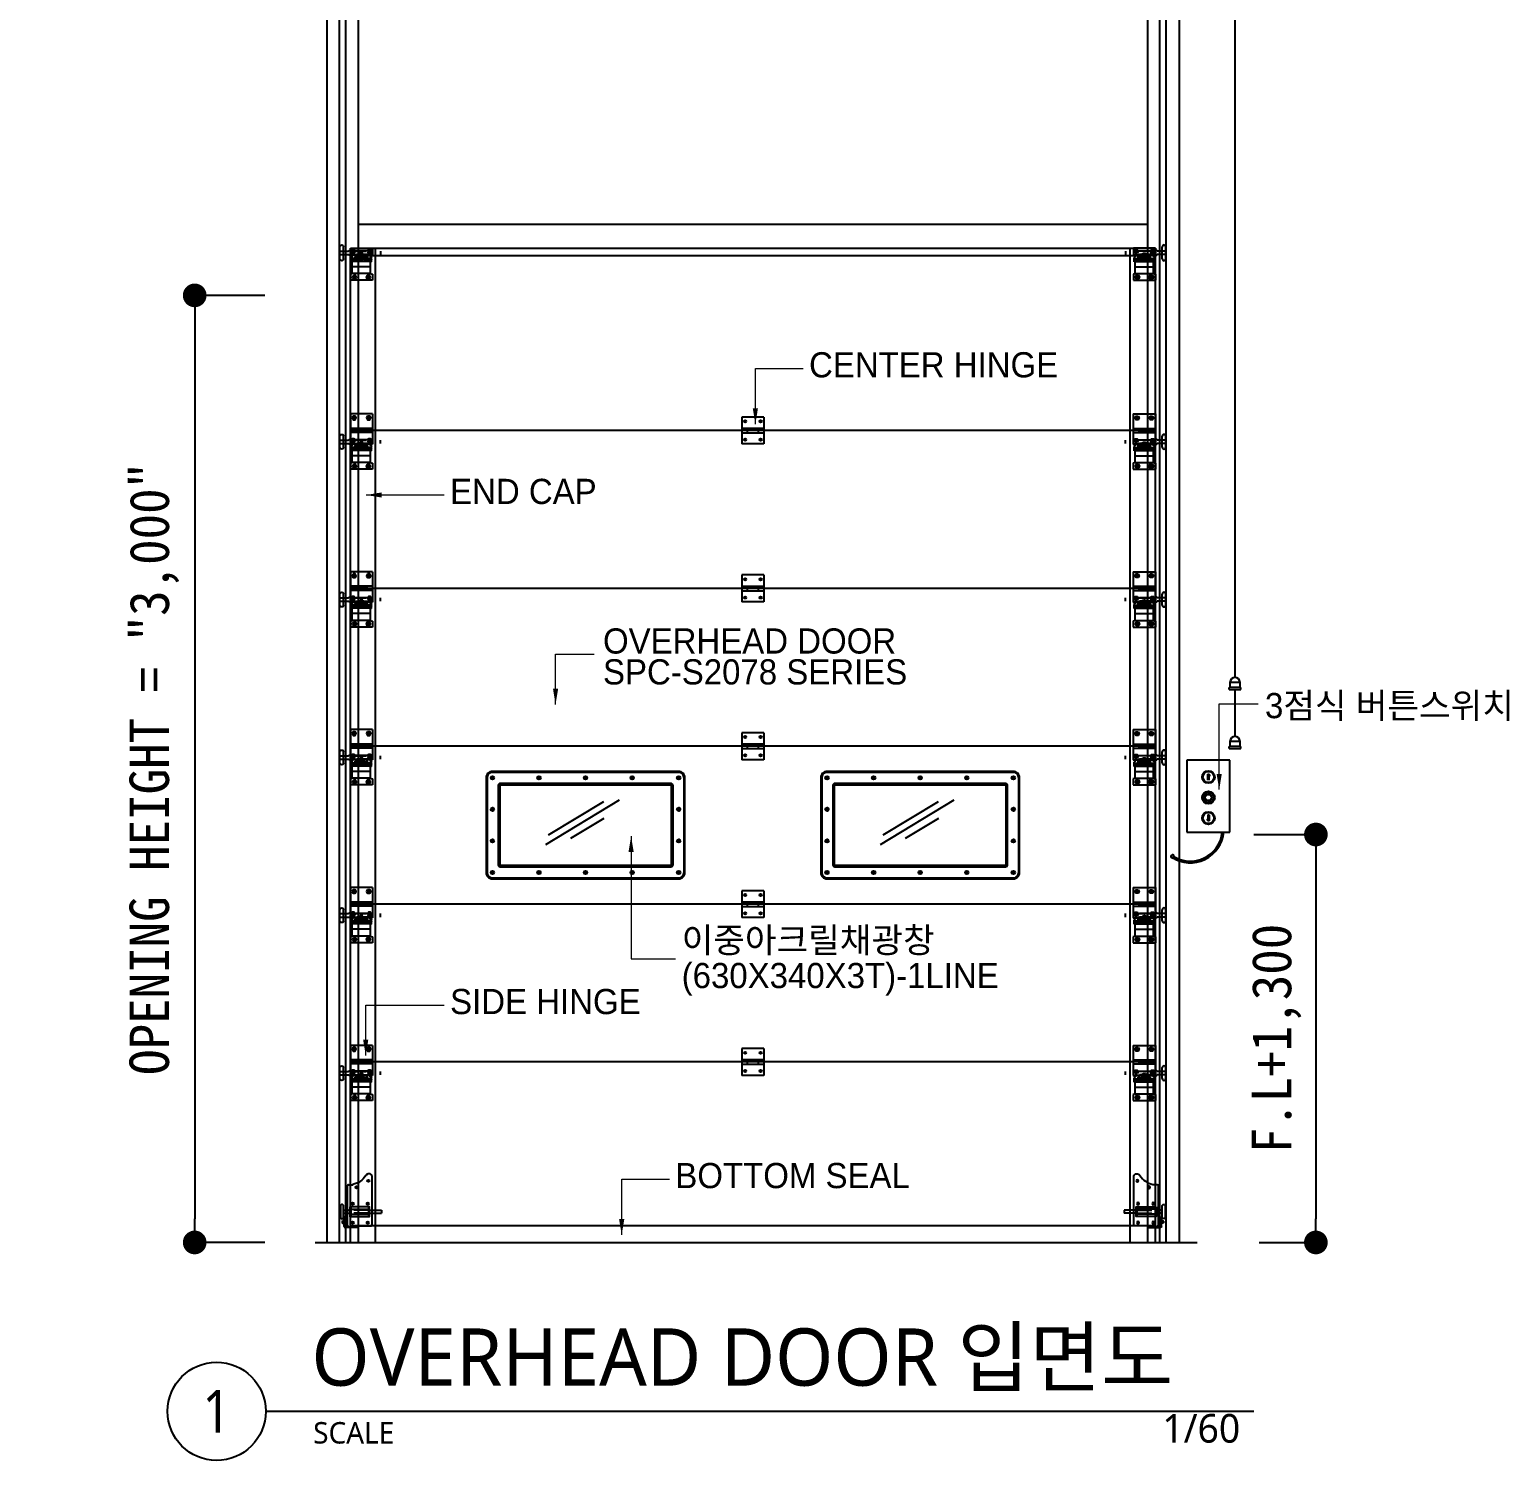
# Model space of a CAD drawing. Header units: millimetres. Extents: x 909 to 159266, y 137 to 21462.
# Drawn here: x 2802 to 7489, y 7590 to 12122 of the extents above; entities that cross this region are included whole.
import ezdxf
from ezdxf.enums import TextEntityAlignment as Align

# ---------------------------------------------------------------- set-up
doc = ezdxf.new("R2010")
doc.units = ezdxf.units.MM
doc.header["$LTSCALE"] = 50
doc.header["$MEASUREMENT"] = 0
doc.linetypes.add('HIDDEN', pattern=[2, 1, -1])
doc.linetypes.add('HIDDEN2', pattern=[0.1875, 0.125, -0.0625])
doc.layers.get('Defpoints').update_dxf_attribs({"color": 181})
for name, color, linetype in [('252', 252, 'Continuous'), ('DIM', 7, 'Continuous'), ('FIN', 5, 'Continuous'), ('OHD Frame', 2, 'Continuous'), ('OHD Panel', 5, 'Continuous'), ('OHD Track', 4, 'Continuous'), ('건축120130$0$MARK', 3, 'Continuous')]:
    doc.layers.add(name, color=color, linetype=linetype)
doc.styles.add('2020음성 1차', font='나눔고딕Bold.ttf')
doc.styles.get("Standard").update_dxf_attribs({"font": 'NanumGothicBold.ttf'})
doc.styles.add('돋움체', font='')
doc.styles.add('울릉도M', font='NanumGothic.ttf')
doc.styles.add('헤드라인', font='')
doc.styles.get('돋움체').set_extended_font_data('DotumChe')
doc.styles.get('헤드라인').set_extended_font_data('HY울릉도M')
doc.dimstyles.new('ISO-25', dxfattribs={"dimtxt": 2.5, "dimasz": 2.5, "dimexe": 1.25, "dimexo": 0.625, "dimtad": 1, "dimtxsty": 'Standard', "dimcen": 2.5, "dimadec": 0, "dimazin": 0, "dimtfac": 1, "dimtmove": 0, "dimatfit": 3, "dimfxl": 1, "dimarcsym": 0})
doc.dimstyles.new('류재성$0', dxfattribs={"dimscale": 50, "dimtxt": 3, "dimasz": 1.5, "dimexe": 0, "dimexo": 2, "dimgap": 1, "dimtad": 1, "dimdec": 0, "dimdsep": 46, "dimlunit": 6, "dimtxsty": '2020음성 1차', "dimblk1": 'DOT', "dimblk2": 'DOT', "dimsah": 1, "dimcen": 0.09, "dimclrt": 4, "dimadec": 0, "dimazin": 0, "dimtfac": 1, "dimtdec": 4, "dimtofl": 0, "dimtmove": 0, "dimatfit": 3, "dimldrblk": 'DOT', "dimfxl": 1, "dimtolj": 1, "dimtzin": 0, "dimarcsym": 0})

# ---------------------------------------------------------------- blocks, each defined once
blk = doc.blocks.new('2인치 BOTTOM HINGE')
for p, q in [((63153.5, 107458), (63153.5, 107584)), ((63156.5, 107587), (63169.6, 107587)), ((63231.5, 107460), (63231.5, 107614.3)), ((63143.3, 107454.8), (63141.6, 107485)), ((63145.3, 107454.9), (63143.6, 107485.1)), ((63164, 107516.7), (63164, 107486.7)), ((63164, 107509.2), (63221, 107509.2)), ((63164, 107494.2), (63221, 107494.2)), ((63221, 107486.7), (63221, 107516.7)), ((63137.3, 107471.9), (63138.1, 107472.5)), ((63137.3, 107466.1), (63138.1, 107465.5)), ((63138.1, 107465.5), (63138.1, 107472.5)), ((63156.5, 107454), (63146.3, 107454)), ((63156.5, 107452), (63146.3, 107452)), ((63150.4, 107473.2), (63150.4, 107464.8)), ((63153.5, 107478), (63150.5, 107473.7)), ((63153.5, 107460), (63150.5, 107464.2)), ((63154.5, 107457), (63155.5, 107457)), ((63156.5, 107452), (63156.5, 107456)), ((63183.5, 107452), (63156.5, 107452)), ((63184.5, 107453), (63184.5, 107454)), ((63187.5, 107457), (63228.5, 107457))]:
    blk.add_line(p, q)
at = {"color": 4}
for p, q in [((63141.5, 107506.7), (63158.5, 107506.7)), ((63141.5, 107496.7), (63158.5, 107496.7)), ((63224, 107506.7), (63261.5, 107506.7)), ((63224, 107496.7), (63261.5, 107496.7)), ((63261.5, 107506.7), (63261.5, 107496.7))]:
    blk.add_line(p, q, dxfattribs=at)
at = {"color": 4, "linetype": 'HIDDEN'}
for p, q in [((63224, 107506.7), (63161, 107506.7)), ((63224, 107496.7), (63161, 107496.7))]:
    blk.add_line(p, q, dxfattribs=at)
at = {"color": 4}
blk.add_lwpolyline([(63136.5, 107479.2), (63136.5, 107479.2, 0.414214), (63141.5, 107484.2), (63141.5, 107519.2, 0.414214), (63136.5, 107524.2), (63136.5, 107524.2, 0.414214), (63131.5, 107519.2), (63131.5, 107484.2, 0.414214)], format="xyb", close=True, dxfattribs=at)
blk.add_lwpolyline([(63161, 107516.7), (63161, 107486.7), (63224, 107486.7), (63224, 107516.7)], close=True)
for points in [[(63137.3, 107471.9), (63137.3, 107466.1)], [(63142.3, 107472.5), (63138.1, 107472.5)], [(63138.1, 107465.5), (63142.7, 107465.5)], [(63150.4, 107472.5), (63144.3, 107472.5)], [(63144.7, 107465.5), (63150.4, 107465.5)]]:
    blk.add_lwpolyline(points)
for centre in [(63182.5, 107578.7), (63220.1, 107599.4), (63170, 107526.8), (63218, 107526.8), (63170, 107466.9), (63218, 107466.9)]:
    blk.add_circle(centre, 3.5)
for centre, radius, start, end in [((63221.6, 107611.7), 10.2, 14.4424, 152.6187), ((63156.5, 107584), 3, 90, 180), ((63169.6, 107592), 5, 270, 288.8696), ((63209.9, 107617.8), 3, 320.8937, 332.6187), ((63142.6, 107485), 1, 357.556, 186.7062), ((63146.3, 107455), 3, 183.3665, 270), ((63146.3, 107455), 1, 183.3665, 270), ((63151.4, 107473.2), 1, 145.1037, 180), ((63151.4, 107464.8), 1, 180, 214.8963), ((63154.5, 107458), 1, 180, 270), ((63155.5, 107456), 1, 0, 90), ((63183.5, 107453), 1, 270, 0), ((63187.5, 107454), 3, 90, 180), ((63228.5, 107460), 3, 270, 0)]:
    blk.add_arc(centre, radius, start, end)
for centre, start, end in [((63159.7, 107506.7), 0, 180), ((63159.7, 107496.7), 180, 0)]:
    blk.add_arc(centre, 1.26, start, end, dxfattribs=at)
blk.add_open_spline([(63212.2, 107615.9), (63206.8, 107609.2), (63195.8, 107595.8), (63179.5, 107590.1), (63171.2, 107587.3)], degree=3, knots=[0.321245, 0.321245, 0.321245, 0.321245, 25.636888, 51.307384, 51.307384, 51.307384, 51.307384])
blk = doc.blocks.new('_Dot')
at = {"layer": 'DIM', "color": 0, "lineweight": -2}
blk.add_line((-0.5, 0), (-1, 0), dxfattribs=at)
at = {"layer": 'DIM', "color": 0, "const_width": 0.5}
blk.add_lwpolyline([(-0.25, 0, 1), (0.25, 0, 1)], format="xyb", close=True, dxfattribs=at)
blk = doc.blocks.new('*D5527')
at = {"layer": '252', "color": 0, "lineweight": -2}
for p, q in [((6679, 9572.5), (6875.9, 9572.5)), ((6875.9, 9497.5), (6875.9, 8355.3)), ((6696.1, 8280.3), (6875.9, 8280.3))]:
    blk.add_line(p, q, dxfattribs=at)
at = {"layer": 'Defpoints', "color": 0}
for p in [(6579, 9572.5), (6596.1, 8280.3), (6875.9, 8280.3)]:
    blk.add_point(p, dxfattribs=at)
at = {"layer": '252', "color": 0, "linetype": 'ByBlock', "lineweight": -2, "xscale": 75, "yscale": 75, "zscale": 75}
for p, rotation in [((6875.9, 9572.5), 90), ((6875.9, 8280.3), 270)]:
    blk.add_blockref('_Dot', p, dxfattribs=dict(at, rotation=rotation))
at = {"layer": '252', "color": 4, "insert": (6751.5, 8926.4), "char_height": 125, "attachment_point": 5, "rotation": 90, "style": '돋움체'}
blk.add_mtext('\\A1;F.L+1,300', dxfattribs=at)
blk = doc.blocks.new('*D5528')
at = {"layer": '252', "color": 0, "lineweight": -2}
for p, q in [((3546.3, 11280.3), (3324.6, 11280.3)), ((3324.6, 11205.3), (3324.6, 8355.3)), ((3546.3, 8280.3), (3324.6, 8280.3))]:
    blk.add_line(p, q, dxfattribs=at)
at = {"layer": 'Defpoints', "color": 0}
for p in [(3646.3, 11280.3), (3324.6, 8280.3), (3646.3, 8280.3)]:
    blk.add_point(p, dxfattribs=at)
at = {"layer": '252', "color": 0, "linetype": 'ByBlock', "lineweight": -2, "xscale": 75, "yscale": 75, "zscale": 75}
for p, rotation in [((3324.6, 11280.3), 90), ((3324.6, 8280.3), 270)]:
    blk.add_blockref('_Dot', p, dxfattribs=dict(at, rotation=rotation))
at = {"layer": '252', "color": 4, "insert": (3196.8, 9780.3), "char_height": 125, "attachment_point": 5, "rotation": 90, "style": '돋움체'}
blk.add_mtext('\\A1;OPENING HEIGHT = "3,000"', dxfattribs=at)
blk = doc.blocks.new('2인치 TOP HINGE')
at = {"color": 8, "linetype": 'HIDDEN'}
for p, q in [((63283.5, 108396, 0), (63188.5, 108396, 0)), ((63188.5, 108396, 0), (63188.5, 108385, 0)), ((63283.5, 108385, 0), (63188.5, 108385, 0)), ((63213.5, 108384.5, 0), (63283.5, 108384.5, 0)), ((63316.5, 108396, 0), (63289.5, 108396, 0)), ((63316.5, 108385, 0), (63289.5, 108385, 0))]:
    blk.add_line(p, q, dxfattribs=at)
at = {"color": 8}
for p, q in [((63213.5, 108405.5, 0), (63213.5, 108382.5, 0)), ((63283.5, 108405.5, 0), (63213.5, 108405.5, 0)), ((63213.5, 108396.4, 0), (63283.5, 108396.4, 0)), ((63213.5, 108382.5, 0), (63241.5, 108382.5, 0)), ((63219.1, 108378.8, 0), (63214.5, 108382.5, 0)), ((63216.5, 108362, 0), (63216.5, 108375.3, 0)), ((63220.5, 108380, 0), (63217.5, 108382.5, 0)), ((63220.5, 108372.6, 0), (63228.7, 108372.6, 0)), ((63221.5, 108369.6, 0), (63228.5, 108369.6, 0)), ((63228.5, 108365, 0), (63228.5, 108369.6, 0)), ((63228.7, 108372.6, 0), (63228.7, 108378.2, 0)), ((63229, 108372, 0), (63229, 108378.1, 0)), ((63229.5, 108371.5, 0), (63233.5, 108371.5, 0)), ((63234, 108372, 0), (63234, 108378.1, 0)), ((63234.2, 108372.6, 0), (63234.2, 108378.2, 0)), ((63234.2, 108372.6, 0), (63239, 108372.6, 0)), ((63234.5, 108372.6, 0), (63239, 108372.6, 0)), ((63234.5, 108369.6, 0), (63239, 108369.6, 0)), ((63234.5, 108369.6, 0), (63239, 108369.6, 0)), ((63234.5, 108365, 0), (63234.5, 108369.6, 0)), ((63234.5, 108369.1, 0), (63234.5, 108369.1, 0)), ((63239.7, 108374.4, 0), (63239, 108372.6, 0)), ((63239.5, 108378.4, 0), (63239.5, 108377.2, 0)), ((63241.5, 108385.6, 0), (63241.5, 108379.7, 0)), ((63241.5, 108379.7, 0), (63248.5, 108376.7, 0)), ((63241.6, 108375.7, 0), (63242.7, 108375.7, 0)), ((63243.2, 108375, 0), (63241.8, 108371.5, 0)), ((63247.6, 108382.7, 0), (63242.4, 108384.3, 0)), ((63243.5, 108363.5, 0), (63243.5, 108374.7, 0)), ((63243.6, 108387.1, 0), (63244.3, 108387.1, 0)), ((63243.7, 108370.7, 0), (63243.7, 108374.2, 0)), ((63243.7, 108374.2, 0), (63253.2, 108374.2, 0)), ((63243.7, 108370.7, 0), (63253.2, 108370.7, 0)), ((63244, 108387.7, 0), (63244.1, 108387.9, 0)), ((63244.3, 108387.3, 0), (63244, 108387.6, 0)), ((63244, 108386.8, 0), (63244.3, 108387.2, 0)), ((63244.3, 108386.4, 0), (63244, 108386.7, 0)), ((63244, 108385.9, 0), (63244.3, 108386.3, 0)), ((63244.3, 108385.5, 0), (63244, 108385.8, 0)), ((63244, 108385, 0), (63244.3, 108385.3, 0)), ((63244.3, 108384.6, 0), (63244, 108384.9, 0)), ((63244.1, 108384.2, 0), (63244.3, 108384.4, 0)), ((63248.5, 108381.6, 0), (63248.5, 108376.7, 0)), ((63248.5, 108376.7, 0), (63255.5, 108379.7, 0)), ((63249.3, 108382.7, 0), (63254.6, 108384.3, 0)), ((63252.9, 108387.3, 0), (63252.6, 108387.6, 0)), ((63252.6, 108386.8, 0), (63252.9, 108387.2, 0)), ((63252.9, 108386.4, 0), (63252.6, 108386.7, 0)), ((63252.6, 108385.9, 0), (63252.9, 108386.3, 0)), ((63252.9, 108385.5, 0), (63252.6, 108385.8, 0)), ((63252.6, 108385, 0), (63252.9, 108385.3, 0)), ((63252.9, 108384.6, 0), (63252.6, 108384.9, 0)), ((63252.6, 108384.1, 0), (63252.9, 108384.4, 0)), ((63252.9, 108387.1, 0), (63253.3, 108387.1, 0)), ((63253.2, 108370.7, 0), (63253.2, 108374.2, 0)), ((63253.5, 108363.5, 0), (63253.5, 108374.7, 0)), ((63253.5, 108372.6, 0), (63262.7, 108372.6, 0)), ((63253.5, 108369.6, 0), (63262.5, 108369.6, 0)), ((63255.5, 108385.6, 0), (63255.5, 108379.7, 0)), ((63255.5, 108382.5, 0), (63283.5, 108382.5, 0)), ((63257.5, 108378.4, 0), (63257.5, 108377.2, 0)), ((63262.5, 108365, 0), (63262.5, 108369.6, 0)), ((63262.5, 108369.1, 0), (63262.5, 108369.1, 0)), ((63262.7, 108372.6, 0), (63262.7, 108378.2, 0)), ((63263, 108372, 0), (63263, 108378.1, 0)), ((63267.5, 108371.5, 0), (63263.5, 108371.5, 0)), ((63268, 108372, 0), (63268, 108378.1, 0)), ((63268.2, 108372.6, 0), (63268.2, 108378.2, 0)), ((63268.2, 108372.6, 0), (63276.5, 108372.6, 0)), ((63268.5, 108369.6, 0), (63275.5, 108369.6, 0)), ((63268.5, 108365, 0), (63268.5, 108369.6, 0)), ((63276.4, 108380, 0), (63279.5, 108382.5, 0)), ((63277.8, 108378.8, 0), (63282.5, 108382.5, 0)), ((63280.5, 108362, 0), (63280.5, 108375.3, 0)), ((63283.5, 108405.5, 0), (63283.5, 108382.5, 0)), ((63305, 108371.2, 0), (63305, 108409.7, 0)), ((63316.5, 108371.2, 0), (63316.5, 108409.7, 0)), ((63220.5, 108324.5, 0), (63213.5, 108322.5, 0)), ((63213.5, 108322.5, 0), (63213.5, 108303.5, 0)), ((63216.5, 108362, 0), (63219.5, 108362, 0)), ((63219.5, 108325.5, 0), (63219.5, 108367.6, 0)), ((63219.5, 108363, 0), (63277.5, 108363, 0)), ((63219.5, 108346, 0), (63277.5, 108346, 0)), ((63220.5, 108324.5, 0), (63276.5, 108324.5, 0)), ((63228.7, 108365.1, 0), (63228.7, 108369, 0)), ((63229.2, 108368.5, 0), (63233.7, 108368.5, 0)), ((63234.2, 108365.1, 0), (63234.2, 108369, 0)), ((63243.5, 108363.5, 0), (63253.5, 108363.5, 0)), ((63262.7, 108365.1, 0), (63262.7, 108369, 0)), ((63267.7, 108368.5, 0), (63263.2, 108368.5, 0)), ((63268.2, 108365.1, 0), (63268.2, 108369, 0)), ((63276.5, 108324.5, 0), (63283.5, 108322.5, 0)), ((63277.5, 108325.5, 0), (63277.5, 108367.6, 0)), ((63277.5, 108362, 0), (63280.5, 108362, 0)), ((63283.5, 108322.5, 0), (63283.5, 108303.5, 0)), ((63213.5, 108303.5, 0), (63283.5, 108303.5, 0))]:
    blk.add_line(p, q, dxfattribs=at)
at = {"color": 8, "linetype": 'HIDDEN', "elevation": 0}
for points in [[(63227.8, 108396.4), (63229, 108394.5), (63225.7, 108388.8), (63219.2, 108388.8), (63216, 108394.5), (63217.1, 108396.4)], [(63279.8, 108396.4), (63281, 108394.5), (63277.7, 108388.8), (63271.2, 108388.8), (63268, 108394.5), (63269.1, 108396.4)]]:
    blk.add_lwpolyline(points, dxfattribs=at)
at = {"color": 8, "elevation": 0}
for points in [[(63217.1, 108396.4), (63219.2, 108400.1), (63225.7, 108400.1), (63227.8, 108396.4)], [(63269.1, 108396.4), (63271.2, 108400.1), (63277.7, 108400.1), (63279.8, 108396.4)]]:
    blk.add_lwpolyline(points, dxfattribs=at)
for points in [[(63229.7, 108319.1), (63233, 108313.5), (63229.7, 108307.8), (63223.2, 108307.8), (63220, 108313.5), (63223.2, 108319.1)], [(63273.7, 108319.1), (63277, 108313.5), (63273.7, 108307.8), (63267.2, 108307.8), (63264, 108313.5), (63267.2, 108319.1)]]:
    blk.add_lwpolyline(points, close=True, dxfattribs=at)
at = {"color": 8}
for centre, radius in [((63226.5, 108313.5, 0), 3.53), ((63226.5, 108313.5, 0), 2.7), ((63270.5, 108313.5, 0), 3.53), ((63270.5, 108313.5, 0), 2.7)]:
    blk.add_circle(centre, radius, dxfattribs=at)
for centre, radius, start, end in [((63221.3, 108374.3, 0), 4.96, 102.1217, 168.8588), ((63220.5, 108368.6, 0), 4, 90, 180), ((63222.5, 108394.5, 0), 3.53, 33.9806, 146.0194), ((63221.5, 108367.6, 0), 2, 90, 180), ((63220.2, 108379.7, 0), 0.5, 282.1217, 51.4669), ((63222.5, 108394.5, 0), 2.7, 47.0512, 132.9488), ((63227.6, 108368.9, 0), 1.09, 2.0148, 39.6589), ((63231.5, 108375.6, 0), 3.76, 42.9905, 137.0095), ((63227.9, 108371.9, 0), 1.09, 2.0148, 39.6589), ((63231.5, 108375.6, 0), 3.51, 44.5745, 135.4255), ((63229.5, 108372, 0), 0.5, 180, 270), ((63233.5, 108372, 0), 0.5, 270, 0), ((63235.1, 108371.9, 0), 1.09, 140.3411, 177.9852), ((63235.3, 108368.9, 0), 1.09, 140.3411, 177.9852), ((63239, 108372.6, 0), 3, 270, 338.125), ((63241.6, 108373.7, 0), 2, 90, 158.125), ((63242.3, 108383.5, 0), 0.811, 82.9492, 174.5861), ((63242.7, 108375.2, 0), 0.5, 338.125, 90), ((63248.5, 108383.8, 0), 14.1, 249.2199, 290.7801), ((63244.1, 108387.7, 0), 0.0908, 135, 225), ((63249.5, 108409.1, 0), 22.2, 255.4144, 258.0189), ((63244.1, 108386.8, 0), 0.0908, 135, 225), ((63249.5, 108408.2, 0), 22.2, 255.4144, 278.8608), ((63244.1, 108385.9, 0), 0.0908, 135, 225), ((63249.5, 108407.3, 0), 22.2, 255.4144, 278.8608), ((63244.1, 108385, 0), 0.0908, 135, 225), ((63249.5, 108406.4, 0), 22.2, 255.4144, 278.8608), ((63244.2, 108387.2, 0), 0.0908, 315, 45), ((63244.2, 108386.3, 0), 0.0908, 315, 45), ((63244.2, 108385.4, 0), 0.0908, 315, 45), ((63244.2, 108384.5, 0), 0.0908, 315, 45), ((63249.5, 108409.1, 0), 22.2, 265.0057, 278.8608), ((63247.1, 108381.4, 0), 1.34, 7.0056, 69.4682), ((63249.8, 108381.4, 0), 1.34, 110.5318, 172.9944), ((63252.7, 108387.7, 0), 0.0908, 171.3665, 225), ((63252.7, 108386.8, 0), 0.0908, 135, 225), ((63252.7, 108385.9, 0), 0.0908, 135, 225), ((63252.7, 108385, 0), 0.0908, 135, 225), ((63252.9, 108387.2, 0), 0.0908, 315, 45), ((63252.9, 108386.3, 0), 0.0908, 315, 45), ((63252.9, 108385.4, 0), 0.0908, 315, 45), ((63252.9, 108384.5, 0), 0.0908, 315, 45), ((63254.7, 108383.5, 0), 0.811, 5.4139, 97.0508), ((63261.6, 108368.9, 0), 1.09, 2.0148, 39.6589), ((63265.5, 108375.6, 0), 3.76, 42.9905, 137.0095), ((63261.9, 108371.9, 0), 1.09, 2.0148, 39.6589), ((63265.5, 108375.6, 0), 3.51, 44.5745, 135.4255), ((63263.5, 108372, 0), 0.5, 180, 270), ((63267.5, 108372, 0), 0.5, 270, 360), ((63269.1, 108371.9, 0), 1.09, 140.3411, 177.9852), ((63269.3, 108368.9, 0), 1.09, 140.3411, 177.9852), ((63274.5, 108394.5, 0), 3.53, 33.9806, 146.0194), ((63274.5, 108394.5, 0), 2.7, 47.0512, 132.9488), ((63275.5, 108367.6, 0), 2, 0, 90), ((63276.7, 108379.7, 0), 0.5, 128.5331, 257.8783), ((63276.5, 108368.6, 0), 4, 0, 90), ((63275.6, 108374.3, 0), 4.96, 11.1412, 77.8783), ((63310.7, 108409.7, 0), 5.75, 0, 180), ((63310.7, 108371.2, 0), 5.75, 180, 0), ((63220.5, 108325.5, 0), 1, 180, 270), ((63231.5, 108367.3, 0), 3.76, 217.0639, 322.9361), ((63229.2, 108369, 0), 0.5, 180, 270), ((63231.5, 108367.3, 0), 3.51, 218.4112, 321.5888), ((63233.7, 108369, 0), 0.5, 270, 0), ((63248.5, 108381.5, 0), 14.1, 249.2199, 290.7801), ((63265.5, 108367.3, 0), 3.76, 217.0639, 322.9361), ((63263.2, 108369, 0), 0.5, 180, 270), ((63265.5, 108367.3, 0), 3.51, 218.4112, 321.5888), ((63267.7, 108369, 0), 0.5, 270, 0), ((63276.5, 108325.5, 0), 1, 270, 0)]:
    blk.add_arc(centre, radius, start, end, dxfattribs=at)
at = {"color": 8, "linetype": 'HIDDEN'}
for centre, radius, start, end in [((63222.5, 108394.5, 0), 3.53, 146.0194, 33.9806), ((63222.5, 108394.5, 0), 2.7, 132.9488, 47.0512), ((63274.5, 108394.5, 0), 3.53, 146.0194, 33.9806), ((63274.5, 108394.5, 0), 2.7, 132.9488, 47.0512), ((63286.5, 108394.7, 0), 3.25, 22.4962, 157.5038), ((63286.5, 108386.2, 0), 3.25, 202.4962, 337.5038)]:
    blk.add_arc(centre, radius, start, end, dxfattribs=at)
at = {"color": 8}
for centre, major_axis, ratio, start_param, end_param in [((63248.5, 108378.4, 0), (-9, 0), 0.331338, 5.603511, 10.104452), ((63248.5, 108377.2, 0), (-9, 0), 0.331338, 0, 0.583751), ((63248.5, 108385.6, 0), (-7, 0), 0.311178, 5.481577, 10.226387), ((63248.5, 108377.2, 0), (-9, 0), 0.331338, 0.935022, 3.141593), ((63248.5, 108384.5, 0), (-4.5, 0), 0.246975, 0.264484, 3.078253)]:
    blk.add_ellipse(centre, major_axis=major_axis, ratio=ratio, start_param=start_param, end_param=end_param, dxfattribs=at)
at = {"color": 8, "extrusion": (0, 0, -1)}
blk.add_ellipse((63248.5, 108379.7, 0), major_axis=(7, 0), ratio=0.426006, start_param=6.283185, end_param=9.424778, dxfattribs=at)
at = {"color": 8}
blk.add_ellipse((63248.5, 108388.1, 0), major_axis=(-4.5, 0), ratio=0.246975, dxfattribs=at)
blk = doc.blocks.new('2인치 SIDE HINGE')
at = {"color": 8}
for p, q in [((63202.3, 107903.2, 0), (63272.3, 107903.2, 0)), ((63202.3, 107903.2, 0), (63202.3, 107807.2, 0)), ((63272.3, 107903.2, 0), (63272.3, 107807.2, 0)), ((63202.3, 107857.2, 0), (63220.3, 107857.2, 0)), ((63220.3, 107857.2, 0), (63220.3, 107844.2, 0)), ((63221.1, 107857.2, 0), (63253.6, 107857.2, 0)), ((63221.1, 107844.2, 0), (63221.1, 107857.2, 0)), ((63253.6, 107844.2, 0), (63253.6, 107857.2, 0)), ((63254.3, 107857.2, 0), (63272.3, 107857.2, 0)), ((63254.3, 107857.2, 0), (63254.3, 107844.2, 0)), ((63202.3, 107844.2, 0), (63220.3, 107844.2, 0)), ((63202.3, 107821.2, 0), (63272.3, 107821.2, 0)), ((63202.3, 107807.2, 0), (63230.3, 107807.2, 0)), ((63208, 107803.5, 0), (63203.3, 107807.2, 0)), ((63209.4, 107804.8, 0), (63206.3, 107807.2, 0)), ((63221.1, 107844.2, 0), (63253.6, 107844.2, 0)), ((63230.3, 107810.3, 0), (63230.3, 107804.4, 0)), ((63236.5, 107807.4, 0), (63231.2, 107809, 0)), ((63232.5, 107811.9, 0), (63233.2, 107811.9, 0)), ((63232.9, 107812.5, 0), (63233, 107812.6, 0)), ((63233.2, 107812, 0), (63232.9, 107812.3, 0)), ((63232.9, 107811.5, 0), (63233.2, 107811.9, 0)), ((63233.2, 107811.1, 0), (63232.9, 107811.4, 0)), ((63232.9, 107810.6, 0), (63233.2, 107811, 0)), ((63233.2, 107810.2, 0), (63232.9, 107810.5, 0)), ((63232.9, 107809.7, 0), (63233.2, 107810.1, 0)), ((63233.2, 107809.3, 0), (63232.9, 107809.6, 0)), ((63233, 107809, 0), (63233.2, 107809.2, 0)), ((63238.2, 107807.4, 0), (63243.4, 107809, 0)), ((63241.8, 107812, 0), (63241.5, 107812.3, 0)), ((63241.5, 107811.5, 0), (63241.8, 107811.9, 0)), ((63241.8, 107811.1, 0), (63241.5, 107811.4, 0)), ((63241.5, 107810.6, 0), (63241.8, 107811, 0)), ((63241.8, 107810.2, 0), (63241.5, 107810.5, 0)), ((63241.5, 107809.7, 0), (63241.8, 107810.1, 0)), ((63241.8, 107809.3, 0), (63241.5, 107809.6, 0)), ((63241.5, 107808.8, 0), (63241.8, 107809.2, 0)), ((63241.8, 107811.9, 0), (63242.2, 107811.9, 0)), ((63244.3, 107810.3, 0), (63244.3, 107804.4, 0)), ((63244.3, 107807.2, 0), (63272.3, 107807.2, 0)), ((63254.3, 107844.2, 0), (63272.3, 107844.2, 0)), ((63265.3, 107804.8, 0), (63268.3, 107807.2, 0)), ((63266.7, 107803.5, 0), (63271.3, 107807.2, 0)), ((63293.8, 107797.7, 0), (63293.8, 107832.7, 0)), ((63305.3, 107797.7, 0), (63305.3, 107832.7, 0)), ((63205.3, 107786.7, 0), (63205.3, 107800, 0)), ((63205.3, 107786.7, 0), (63208.3, 107786.7, 0)), ((63208.3, 107750.2, 0), (63208.3, 107792.3, 0)), ((63208.3, 107787.7, 0), (63266.3, 107787.7, 0)), ((63208.3, 107770.7, 0), (63266.3, 107770.7, 0)), ((63209.3, 107797.3, 0), (63217.6, 107797.3, 0)), ((63210.3, 107794.3, 0), (63217.3, 107794.3, 0)), ((63217.3, 107789.7, 0), (63217.3, 107794.3, 0)), ((63217.6, 107797.3, 0), (63217.6, 107802.9, 0)), ((63217.6, 107789.8, 0), (63217.6, 107793.7, 0)), ((63217.8, 107796.7, 0), (63217.8, 107802.8, 0)), ((63218.1, 107793.2, 0), (63222.6, 107793.2, 0)), ((63218.3, 107796.2, 0), (63222.3, 107796.2, 0)), ((63222.8, 107796.7, 0), (63222.8, 107802.8, 0)), ((63223.1, 107797.3, 0), (63223.1, 107802.9, 0)), ((63223.1, 107797.3, 0), (63227.9, 107797.3, 0)), ((63223.1, 107789.8, 0), (63223.1, 107793.7, 0)), ((63223.3, 107797.3, 0), (63227.9, 107797.3, 0)), ((63223.3, 107794.3, 0), (63227.9, 107794.3, 0)), ((63223.3, 107794.3, 0), (63227.9, 107794.3, 0)), ((63223.3, 107789.7, 0), (63223.3, 107794.3, 0)), ((63223.3, 107793.8, 0), (63223.3, 107793.8, 0)), ((63228.6, 107799.1, 0), (63227.9, 107797.3, 0)), ((63228.3, 107803.1, 0), (63228.3, 107801.9, 0)), ((63230.3, 107804.4, 0), (63237.3, 107801.4, 0)), ((63230.5, 107800.4, 0), (63231.6, 107800.4, 0)), ((63232.1, 107799.7, 0), (63230.7, 107796.2, 0)), ((63232.3, 107788.2, 0), (63232.3, 107799.4, 0)), ((63232.3, 107788.2, 0), (63242.3, 107788.2, 0)), ((63232.6, 107795.4, 0), (63232.6, 107798.9, 0)), ((63232.6, 107798.9, 0), (63242.1, 107798.9, 0)), ((63232.6, 107795.4, 0), (63242.1, 107795.4, 0)), ((63237.3, 107806.3, 0), (63237.3, 107801.4, 0)), ((63237.3, 107801.4, 0), (63244.3, 107804.4, 0)), ((63242.1, 107795.4, 0), (63242.1, 107798.9, 0)), ((63242.3, 107788.2, 0), (63242.3, 107799.4, 0)), ((63242.3, 107797.3, 0), (63251.6, 107797.3, 0)), ((63242.3, 107794.3, 0), (63251.3, 107794.3, 0)), ((63246.3, 107803.1, 0), (63246.3, 107801.9, 0)), ((63251.3, 107789.7, 0), (63251.3, 107794.3, 0)), ((63251.3, 107793.8, 0), (63251.3, 107793.8, 0)), ((63251.6, 107797.3, 0), (63251.6, 107802.9, 0)), ((63251.6, 107789.8, 0), (63251.6, 107793.7, 0)), ((63251.8, 107796.7, 0), (63251.8, 107802.8, 0)), ((63256.6, 107793.2, 0), (63252.1, 107793.2, 0)), ((63256.3, 107796.2, 0), (63252.3, 107796.2, 0)), ((63256.8, 107796.7, 0), (63256.8, 107802.8, 0)), ((63257.1, 107797.3, 0), (63257.1, 107802.9, 0)), ((63257.1, 107797.3, 0), (63265.3, 107797.3, 0)), ((63257.1, 107789.8, 0), (63257.1, 107793.7, 0)), ((63257.3, 107794.3, 0), (63264.3, 107794.3, 0)), ((63257.3, 107789.7, 0), (63257.3, 107794.3, 0)), ((63266.3, 107750.2, 0), (63266.3, 107792.3, 0)), ((63266.3, 107786.7, 0), (63269.3, 107786.7, 0)), ((63269.3, 107786.7, 0), (63269.3, 107800, 0)), ((63209.3, 107749.2, 0), (63202.3, 107747.2, 0)), ((63202.3, 107747.2, 0), (63202.3, 107728.2, 0)), ((63202.3, 107728.2, 0), (63272.3, 107728.2, 0)), ((63209.3, 107749.2, 0), (63265.3, 107749.2, 0)), ((63265.3, 107749.2, 0), (63272.3, 107747.2, 0)), ((63272.3, 107747.2, 0), (63272.3, 107728.2, 0))]:
    blk.add_line(p, q, dxfattribs=at)
at = {"color": 8, "linetype": 'HIDDEN'}
for p, q in [((63272.3, 107855.7, 0), (63202.3, 107855.7, 0)), ((63272.3, 107820.7, 0), (63177.3, 107820.7, 0)), ((63177.3, 107809.7, 0), (63177.3, 107820.7, 0)), ((63272.3, 107809.7, 0), (63177.3, 107809.7, 0)), ((63272.3, 107845.7, 0), (63202.3, 107845.7, 0)), ((63202.3, 107809.2, 0), (63272.3, 107809.2, 0)), ((63305.3, 107820.7, 0), (63278.3, 107820.7, 0)), ((63305.3, 107809.7, 0), (63278.3, 107809.7, 0))]:
    blk.add_line(p, q, dxfattribs=at)
at = {"color": 8, "elevation": 0}
for points in [[(63217.6, 107896.3), (63220.8, 107890.7), (63217.6, 107885.1), (63211.1, 107885.1), (63207.8, 107890.7), (63211.1, 107896.3)], [(63263.6, 107896.3), (63266.8, 107890.7), (63263.6, 107885.1), (63257.1, 107885.1), (63253.8, 107890.7), (63257.1, 107896.3)], [(63218.6, 107743.8), (63221.8, 107738.2), (63218.6, 107732.6), (63212.1, 107732.6), (63208.8, 107738.2), (63212.1, 107743.8)], [(63262.6, 107743.8), (63265.8, 107738.2), (63262.6, 107732.6), (63256.1, 107732.6), (63252.8, 107738.2), (63256.1, 107743.8)]]:
    blk.add_lwpolyline(points, close=True, dxfattribs=at)
at = {"color": 8, "linetype": 'HIDDEN', "elevation": 0}
for points in [[(63216.7, 107821.2), (63217.8, 107819.2), (63214.6, 107813.6), (63208.1, 107813.6), (63204.8, 107819.2), (63206, 107821.2)], [(63268.7, 107821.2), (63269.8, 107819.2), (63266.6, 107813.6), (63260.1, 107813.6), (63256.8, 107819.2), (63258, 107821.2)]]:
    blk.add_lwpolyline(points, dxfattribs=at)
at = {"color": 8, "elevation": 0}
for points in [[(63206, 107821.2), (63208.1, 107824.8), (63214.6, 107824.8), (63216.7, 107821.2)], [(63258, 107821.2), (63260.1, 107824.8), (63266.6, 107824.8), (63268.7, 107821.2)]]:
    blk.add_lwpolyline(points, dxfattribs=at)
at = {"color": 8}
for centre, radius in [((63214.3, 107890.7, 0), 3.53), ((63214.3, 107890.7, 0), 2.7), ((63260.3, 107890.7, 0), 3.53), ((63260.3, 107890.7, 0), 2.7), ((63215.3, 107738.2, 0), 3.53), ((63215.3, 107738.2, 0), 2.7), ((63259.3, 107738.2, 0), 3.53), ((63259.3, 107738.2, 0), 2.7)]:
    blk.add_circle(centre, radius, dxfattribs=at)
at = {"color": 8, "linetype": 'HIDDEN'}
for centre, radius, start, end in [((63211.3, 107819.2, 0), 3.53, 146.0194, 33.9806), ((63211.3, 107819.2, 0), 2.7, 132.9488, 47.0512), ((63263.3, 107819.2, 0), 3.53, 146.0194, 33.9806), ((63263.3, 107819.2, 0), 2.7, 132.9488, 47.0512), ((63275.3, 107819.4, 0), 3.25, 22.4962, 157.5038), ((63275.3, 107810.9, 0), 3.25, 202.4962, 337.5038)]:
    blk.add_arc(centre, radius, start, end, dxfattribs=at)
at = {"color": 8}
for centre, radius, start, end in [((63211.3, 107819.2, 0), 3.53, 33.9806, 146.0194), ((63211.3, 107819.2, 0), 2.7, 47.0512, 132.9488), ((63231.1, 107808.2, 0), 0.811, 82.9492, 174.5861), ((63232.9, 107812.4, 0), 0.0908, 135, 225), ((63238.4, 107833.8, 0), 22.2, 255.4144, 258.0189), ((63232.9, 107811.5, 0), 0.0908, 135, 225), ((63238.4, 107832.9, 0), 22.2, 255.4144, 278.8608), ((63232.9, 107810.6, 0), 0.0908, 135, 225), ((63238.4, 107832, 0), 22.2, 255.4144, 278.8608), ((63232.9, 107809.7, 0), 0.0908, 135, 225), ((63238.4, 107831.1, 0), 22.2, 255.4144, 278.8608), ((63233.1, 107811.9, 0), 0.0908, 315, 45), ((63233.1, 107811, 0), 0.0908, 315, 45), ((63233.1, 107810.1, 0), 0.0908, 315, 45), ((63233.1, 107809.2, 0), 0.0908, 315, 45), ((63238.4, 107833.8, 0), 22.2, 265.0057, 278.8608), ((63236, 107806.1, 0), 1.34, 7.0056, 69.4682), ((63238.7, 107806.1, 0), 1.34, 110.5318, 172.9944), ((63241.5, 107812.4, 0), 0.0908, 171.3665, 225), ((63241.5, 107811.5, 0), 0.0908, 135, 225), ((63241.5, 107810.6, 0), 0.0908, 135, 225), ((63241.5, 107809.7, 0), 0.0908, 135, 225), ((63241.7, 107811.9, 0), 0.0908, 315, 45), ((63241.7, 107811, 0), 0.0908, 315, 45), ((63241.7, 107810.1, 0), 0.0908, 315, 45), ((63241.7, 107809.2, 0), 0.0908, 315, 45), ((63243.5, 107808.2, 0), 0.811, 5.4139, 97.0508), ((63263.3, 107819.2, 0), 3.53, 33.9806, 146.0194), ((63263.3, 107819.2, 0), 2.7, 47.0512, 132.9488), ((63299.6, 107832.7, 0), 5.75, 359.8374, 180.1626), ((63210.2, 107799, 0), 4.96, 102.1217, 168.8588), ((63209.3, 107793.3, 0), 4, 90, 180), ((63210.3, 107792.3, 0), 2, 90, 180), ((63209.1, 107804.4, 0), 0.5, 282.1217, 51.4669), ((63216.5, 107793.6, 0), 1.09, 2.0148, 39.6589), ((63220.3, 107792, 0), 3.76, 217.0639, 322.9361), ((63220.3, 107800.4, 0), 3.76, 42.9905, 137.0095), ((63216.7, 107796.6, 0), 1.09, 2.0148, 39.6589), ((63218.1, 107793.7, 0), 0.5, 180, 270), ((63220.3, 107792, 0), 3.51, 218.4112, 321.5888), ((63220.3, 107800.4, 0), 3.51, 44.5745, 135.4255), ((63218.3, 107796.7, 0), 0.5, 180, 270), ((63222.3, 107796.7, 0), 0.5, 270, 0), ((63222.6, 107793.7, 0), 0.5, 270, 0), ((63223.9, 107796.6, 0), 1.09, 140.3411, 177.9852), ((63224.2, 107793.6, 0), 1.09, 140.3411, 177.9852), ((63227.9, 107797.3, 0), 3, 270, 338.125), ((63230.5, 107798.4, 0), 2, 90, 158.125), ((63231.6, 107799.9, 0), 0.5, 338.125, 90), ((63237.3, 107808.5, 0), 14.1, 249.2199, 290.7801), ((63237.3, 107806.2, 0), 14.1, 249.2199, 290.7801), ((63250.5, 107793.6, 0), 1.09, 2.0148, 39.6589), ((63254.3, 107792, 0), 3.76, 217.0639, 322.9361), ((63254.3, 107800.4, 0), 3.76, 42.9905, 137.0095), ((63250.7, 107796.6, 0), 1.09, 2.0148, 39.6589), ((63252.1, 107793.7, 0), 0.5, 180, 270), ((63254.3, 107792, 0), 3.51, 218.4112, 321.5888), ((63254.3, 107800.4, 0), 3.51, 44.5745, 135.4255), ((63252.3, 107796.7, 0), 0.5, 180, 270), ((63256.3, 107796.7, 0), 0.5, 270, 360), ((63256.6, 107793.7, 0), 0.5, 270, 0), ((63257.9, 107796.6, 0), 1.09, 140.3411, 177.9852), ((63258.2, 107793.6, 0), 1.09, 140.3411, 177.9852), ((63264.3, 107792.3, 0), 2, 0, 90), ((63265.6, 107804.4, 0), 0.5, 128.5331, 257.8783), ((63265.3, 107793.3, 0), 4, 0, 90), ((63264.5, 107799, 0), 4.96, 11.1412, 77.8783), ((63299.6, 107797.7, 0), 5.75, 179.8374, 0.1626), ((63209.3, 107750.2, 0), 1, 180, 270), ((63265.3, 107750.2, 0), 1, 270, 0)]:
    blk.add_arc(centre, radius, start, end, dxfattribs=at)
for centre, major_axis, ratio, start_param, end_param in [((63237.3, 107810.3, 0), (-7, 0), 0.311178, 5.481577, 10.226387), ((63237.3, 107809.2, 0), (-4.5, 0), 0.246975, 0.264484, 3.078253), ((63237.3, 107803.1, 0), (-9, 0), 0.331338, 5.603511, 10.104452), ((63237.3, 107801.9, 0), (-9, 0), 0.331338, 0, 0.583751), ((63237.3, 107801.9, 0), (-9, 0), 0.331338, 0.935022, 3.141593)]:
    blk.add_ellipse(centre, major_axis=major_axis, ratio=ratio, start_param=start_param, end_param=end_param, dxfattribs=at)
blk.add_ellipse((63237.3, 107812.9, 0), major_axis=(-4.5, 0), ratio=0.246975, dxfattribs=at)
at = {"color": 8, "extrusion": (0, 0, -1)}
blk.add_ellipse((63237.3, 107804.4, 0), major_axis=(7, 0), ratio=0.426006, start_param=6.283185, end_param=9.424778, dxfattribs=at)
blk = doc.blocks.new('채광창 630X340X3T')
at = {"elevation": 0}
for points in [[(95296.2, -22646.9), (95296.2, -22346.9, 0.414214), (95276.2, -22326.9), (94686.2, -22326.9, 0.414214), (94666.2, -22346.9), (94666.2, -22646.9, 0.414214), (94686.2, -22666.9), (95276.2, -22666.9, 0.414214)], [(95293.2, -22646.9), (95293.2, -22346.9, 0.414214), (95276.2, -22329.9), (94686.2, -22329.9, 0.414214), (94669.2, -22346.9), (94669.2, -22646.9, 0.414214), (94686.2, -22663.9), (95276.2, -22663.9, 0.414214)], [(95258.2, -22621.9), (95258.2, -22371.9, 0.414214), (95251.2, -22364.9), (94711.2, -22364.9, 0.414214), (94704.2, -22371.9), (94704.2, -22621.9, 0.414214), (94711.2, -22628.9), (95251.2, -22628.9, 0.414214)], [(95253.2, -22621.9), (95253.2, -22371.9, 0.414214), (95251.2, -22369.9), (94711.2, -22369.9, 0.414214), (94709.2, -22371.9), (94709.2, -22621.9, 0.414214), (94711.2, -22623.9), (95251.2, -22623.9, 0.414214)]]:
    blk.add_lwpolyline(points, format="xyb", close=True, dxfattribs=at)
at = {"color": 4, "elevation": 0, "flags": 128}
for points in [[(95088.1, -22418.3), (94854.5, -22559.2)], [(95038.2, -22423.1), (94863, -22528.8)], [(95039.5, -22475.8), (94933.7, -22539.6)]]:
    blk.add_lwpolyline(points, dxfattribs=at)
for centre, radius in [((94686.2, -22346.9, 0), 5.5), ((94686.2, -22346.9, 0), 2.25), ((94833.7, -22346.9, 0), 5.5), ((94833.7, -22346.9, 0), 2.25), ((94981.2, -22346.9, 0), 5.5), ((94981.2, -22346.9, 0), 2.25), ((95128.7, -22346.9, 0), 5.5), ((95128.7, -22346.9, 0), 2.25), ((95276.2, -22346.9, 0), 5.5), ((95276.2, -22346.9, 0), 2.25), ((94686.2, -22446.9, 0), 5.5), ((94686.2, -22446.9, 0), 2.25), ((95276.2, -22446.9, 0), 5.5), ((95276.2, -22446.9, 0), 2.25), ((94686.2, -22546.9, 0), 5.5), ((94686.2, -22546.9, 0), 2.25), ((95276.2, -22546.9, 0), 5.5), ((95276.2, -22546.9, 0), 2.25), ((94686.2, -22646.9, 0), 5.5), ((94686.2, -22646.9, 0), 2.25), ((94833.7, -22646.9, 0), 5.5), ((94833.7, -22646.9, 0), 2.25), ((94981.2, -22646.9, 0), 5.5), ((94981.2, -22646.9, 0), 2.25), ((95128.7, -22646.9, 0), 5.5), ((95128.7, -22646.9, 0), 2.25), ((95276.2, -22646.9, 0), 5.5), ((95276.2, -22646.9, 0), 2.25)]:
    blk.add_circle(centre, radius)
blk = doc.blocks.new('*U5505')
at = {"rotation": 180}
blk.add_blockref('채광창 630X340X3T', (95726.2, -22746.9, 0), dxfattribs=at)
blk = doc.blocks.new('*U5504')
at = {"color": 0, "linetype": 'ByBlock', "lineweight": -2, "transparency": 16777216, "rotation": 180}
for p in [(5208.7, 9017, 0), (6268.7, 9017, 0)]:
    blk.add_blockref('*U5505', p, dxfattribs=at)
blk = doc.blocks.new('CENTER HINGE')
at = {"color": 0}
for p, q in [((94393.2, -23219.4, 0), (94323.2, -23219.4, 0)), ((94323.2, -23254.4, 0), (94393.2, -23254.4, 0)), ((94323.2, -23269.4, 0), (94393.2, -23269.4, 0)), ((94341.2, -23269.4, 0), (94341.2, -23254.4, 0)), ((94375.2, -23254.4, 0), (94375.2, -23269.4, 0)), ((94393.2, -23304.4, 0), (94323.2, -23304.4, 0))]:
    blk.add_line(p, q, dxfattribs=at)
for p, q in [((94323.2, -23219.4, 0), (94323.2, -23304.4, 0)), ((94393.2, -23219.4, 0), (94393.2, -23304.4, 0))]:
    blk.add_line(p, q)
for centre in [(94333.7, -23232.9, 0), (94382.7, -23232.9, 0), (94333.7, -23290.9, 0), (94382.7, -23290.9, 0)]:
    blk.add_circle(centre, 3.5, dxfattribs=at)
blk = doc.blocks.new('*U5507')
at = {"rotation": 269.9999999994664}
blk.add_blockref('CENTER HINGE', (23833.8, 95553.2, 0), dxfattribs=at)
blk = doc.blocks.new('*U5506')
at = {"color": 0, "linetype": 'ByBlock', "lineweight": -2, "transparency": 16777216, "rotation": 90.00000000052513}
for p in [(6188.7, 9945, 0), (6188.7, 9445, 0), (6188.7, 8945, 0), (6188.7, 8445, 0), (6188.7, 7945, 0)]:
    blk.add_blockref('*U5507', p, dxfattribs=at)

msp = doc.modelspace()

# ---------------------------------------------------------------- hatches: boundary and pattern name
at = {"transparency": 33554687}
h = msp.add_hatch(color=3, dxfattribs=at)
h.dxf.hatch_style = 1
h.paths.add_polyline_path([(6541, 9759.4), (6537.6, 9759.4), (6537.6, 9744.9), (6533.6, 9744.9), (6533.6, 9759.4), (6530.2, 9759.4), (6535.6, 9764.9)])
h = msp.add_hatch(color=256, dxfattribs=at)
h.dxf.hatch_style = 1
h.paths.add_polyline_path([(6547.5, 9689.7, 1), (6523.8, 9689.7, 1)])
h.paths.add_polyline_path([(6545.5, 9689.7, 1), (6525.8, 9689.7, 1)], flags=16)
h = msp.add_hatch(color=3, dxfattribs=at)
h.dxf.hatch_style = 1
h.paths.add_polyline_path([(6533.6, 9620.3), (6530.2, 9620.3), (6535.6, 9614.8), (6541, 9620.3), (6537.6, 9620.3), (6537.6, 9634.7), (6533.6, 9634.7)])

# ---------------------------------------------------------------- linework, layer by layer
at = {"color": 0}
for p, q in [((6619.7, 14347.6), (6619.7, 10070.2)), ((6601.2, 10032.2), (6601.2, 10038.2)), ((6638.2, 10038.2), (6601.2, 10038.2)), ((6601.2, 10032.2), (6638.2, 10032.2)), ((6635.7, 10054.2), (6603.7, 10054.2)), ((6603.7, 10054.2), (6603.7, 10038.2)), ((6619.7, 10032.2), (6619.7, 9883.5)), ((6635.7, 10038.2), (6635.7, 10054.2)), ((6638.2, 10032.2), (6638.2, 10038.2)), ((6601.2, 9845.5), (6601.2, 9851.5)), ((6638.2, 9851.5), (6601.2, 9851.5)), ((6601.2, 9845.5), (6638.2, 9845.5)), ((6635.7, 9867.5), (6603.7, 9867.5)), ((6603.7, 9867.5), (6603.7, 9851.5)), ((6635.7, 9851.5), (6635.7, 9867.5)), ((6638.2, 9845.5), (6638.2, 9851.5)), ((6467.6, 9808.3), (6467.6, 9580.3)), ((6603.6, 9808.3), (6467.6, 9808.3)), ((6603.6, 9580.3), (6603.6, 9808.3)), ((6467.6, 9580.3), (6603.6, 9580.3))]:
    msp.add_line(p, q, dxfattribs=at)
at = {"linetype": 'Continuous'}
for p, q in [((3817.6, 8280.3), (3817.6, 11430.3)), ((3897.6, 8280.3), (3897.6, 11430.3))]:
    msp.add_line(p, q, dxfattribs=at)
for p, q in [((3817.6, 11430.3), (6367.6, 11430.3)), ((6287.6, 8280.3), (6287.6, 11430.3)), ((6367.6, 8280.3), (6367.6, 11430.3)), ((6367.6, 8333.2), (3817.6, 8333.2)), ((3706.7, 8280.3), (6500, 8280.3))]:
    msp.add_line(p, q)
at = {"color": 3}
for p, q in [((6535.6, 9764.9), (6530.2, 9759.4)), ((6530.2, 9759.4), (6533.6, 9759.4)), ((6533.6, 9744.9), (6533.6, 9759.4)), ((6535.6, 9764.9), (6541, 9759.4)), ((6537.6, 9759.4), (6541, 9759.4)), ((6537.6, 9744.9), (6537.6, 9759.4)), ((6530.2, 9620.3), (6533.6, 9620.3)), ((6535.6, 9614.8), (6530.2, 9620.3)), ((6533.6, 9634.7), (6533.6, 9620.3)), ((6533.6, 9634.7), (6537.6, 9634.7)), ((6535.6, 9614.8), (6541, 9620.3)), ((6537.6, 9634.7), (6537.6, 9620.3)), ((6537.6, 9620.3), (6541, 9620.3))]:
    msp.add_line(p, q, dxfattribs=at)
for centre, radius in [((6535.6, 9754.7), 20), ((6535.6, 9754.7), 17.5), ((6535.6, 9624.7), 20), ((6535.6, 9624.7), 17.5)]:
    msp.add_circle(centre, radius, dxfattribs=at)
at = {"color": 1}
for radius in [20, 17.5]:
    msp.add_circle((6535.6, 9689.7), radius, dxfattribs=at)
at = {"color": 0}
for radius in [11.9, 9.89]:
    msp.add_circle((6535.6, 9689.7), radius, dxfattribs=at)
for centre in [(6619.7, 10054.2), (6619.7, 9867.5)]:
    msp.add_arc(centre, 16, 0, 180, dxfattribs=at)
at = {"layer": 'FIN', "color": 0}
for centre, radius, start, end in [((6478.4, 9589.1), 106, 236.6301, 354.9677), ((6478.4, 9589.1), 101, 236.6301, 354.9677), ((6421.9, 9502.9), 5.2, 351.7822, 293.8533)]:
    msp.add_arc(centre, radius, start, end, dxfattribs=at)
at = {"layer": 'OHD Frame'}
for p, q in [((3742.6, 14592.8), (3742.6, 8280.3)), ((3842.6, 14592.8), (3842.6, 11430.3)), ((6342.6, 14592.8), (6342.6, 11430.3)), ((6442.6, 14592.8), (6442.6, 8280.3)), ((6342.6, 11505.3), (3842.6, 11505.3))]:
    msp.add_line(p, q, dxfattribs=at)
at = {"layer": 'OHD Frame', "color": 1, "linetype": 'HIDDEN2', "ltscale": 0.2}
for p, q in [((3842.6, 11430.3), (3842.6, 8280.3)), ((6342.6, 11405.3), (3842.6, 11405.3)), ((6342.6, 11430.3), (6342.6, 8280.3))]:
    msp.add_line(p, q, dxfattribs=at)
at = {"layer": 'OHD Panel', "color": 0}
for p, q in [((6367.6, 10852.2), (3817.6, 10852.2)), ((6367.6, 10352.2), (3817.6, 10352.2)), ((6367.6, 9852.2), (3817.6, 9852.2)), ((6367.6, 9352.2), (3817.6, 9352.2)), ((6367.6, 8852.2), (3817.6, 8852.2))]:
    msp.add_line(p, q, dxfattribs=at)
at = {"layer": 'OHD Track'}
for p, q in [((3783.3, 8280.3), (3783.3, 14324.1)), ((3803.3, 8280.3), (3803.3, 14324.1)), ((6381.9, 8280.3), (6381.9, 14324.1)), ((6401.9, 8280.3), (6401.9, 14324.1))]:
    msp.add_line(p, q, dxfattribs=at)
at = {"layer": '건축120130$0$MARK', "color": 4}
msp.add_line((3549.5, 7745.4), (6679, 7745.4), dxfattribs=at)
msp.add_circle((3394, 7745.4), 155.5, dxfattribs=at)

# ---------------------------------------------------------------- block references
at = {"color": 0, "xscale": -1}
for name, p in [('2인치 TOP HINGE', (67101.1, -96975.2)), ('2인치 SIDE HINGE', (67090, -96998.5)), ('2인치 SIDE HINGE', (67090, -97498.5)), ('2인치 SIDE HINGE', (67090, -97998.5)), ('2인치 SIDE HINGE', (67090, -98498.5)), ('2인치 SIDE HINGE', (67090, -98998.5)), ('2인치 BOTTOM HINGE', (69530.5, -99123.8))]:
    msp.add_blockref(name, p, dxfattribs=at)
at = {"color": 0}
for name, p in [('2인치 TOP HINGE', (-56915.8, -96975.2)), ('2인치 SIDE HINGE', (-56904.7, -96998.5)), ('2인치 SIDE HINGE', (-56904.7, -97498.5)), ('2인치 SIDE HINGE', (-56904.7, -97998.5)), ('2인치 SIDE HINGE', (-56904.7, -98498.5)), ('2인치 SIDE HINGE', (-56904.7, -98998.5)), ('2인치 BOTTOM HINGE', (-59345.2, -99123.8))]:
    msp.add_blockref(name, p, dxfattribs=at)
for name in ['*U5506', '*U5504']:
    msp.add_blockref(name, (98.9, 335.2))

# ---------------------------------------------------------------- texts
at = {"color": 3, "style": '헤드라인'}
for s, height, p in [('CENTER HINGE', 79.834, (5270.5, 11020.5)), ('END CAP', 79.83, (4133.6, 10619.4)), ('OVERHEAD DOOR', 79.834, (4617.9, 10145.7)), ('SPC-S2078 SERIES', 79.834, (4617.9, 10047.8)), ('3점식 버튼스위치', 79.83, (6714.7, 9941)), ('이중아크릴채광창', 79.83, (4867.1, 9198.1)), ('(630X340X3T)-1LINE', 79.834, (4867.1, 9085.9)), ('SIDE HINGE', 79.83, (4133.6, 9003.5)), ('BOTTOM SEAL', 79.834, (4847, 8452.3))]:
    msp.add_text(s, height=height, dxfattribs=at).set_placement(p)
at = {"layer": '건축120130$0$MARK', "color": 0, "style": '울릉도M'}
for s, height, p in [('OVERHEAD DOOR 입면도', 181.426, (3694.4, 7826.5)), ('SCALE', 68.03, (3699.9, 7643.3))]:
    msp.add_text(s, height=height, dxfattribs=at).set_placement(p)
at = {"layer": '건축120130$0$MARK', "color": 0, "style": '울릉도M', "width": 0.875}
msp.add_text('1', height=136.1, dxfattribs=at).set_placement((3394, 7745.4), align=Align.MIDDLE)
at = {"layer": '건축120130$0$MARK', "color": 0, "style": '울릉도M'}
msp.add_text('1/60', height=90.71, dxfattribs=at).set_placement((6636.3, 7646.1), align=Align.RIGHT)

# ---------------------------------------------------------------- dimensions: what is measured, and where the dimension line sits
at = {"layer": '252', "color": 0}
for base, p1, p2, text, picture, middle in [((3324.6, 8280.3), (3646.3, 11280.3), (3646.3, 8280.3), 'OPENING HEIGHT = "<>"', '*D5528', (3196.8, 9780.3)), ((6875.9, 8280.3), (6579, 9572.5), (6596.1, 8280.3), 'F.L+1,300', '*D5527', (6751.5, 8926.4))]:
    dim = msp.add_linear_dim(base=base, p1=p1, p2=p2, angle=90, text=text, dimstyle='류재성$0', override={"dimtxt": 2.5, "dimtxsty": '돋움체'}, dxfattribs=at)
    dim.commit()
    dim.dimension.update_dxf_attribs({"geometry": picture, "text_midpoint": middle})

# ---------------------------------------------------------------- leaders
for points in [[(5100.5, 10872.5), (5100.5, 11049.2), (5251.4, 11049.2)], [(3867.3, 10648), (4114.5, 10648)], [(4467.6, 9984.8), (4467.6, 10144.1), (4589.6, 10144.1)], [(6569.7, 9714.6), (6569.7, 9986.3), (6692.6, 9986.3)], [(4706.9, 9567.3), (4706.9, 9178.2), (4848, 9178.2)], [(3866.3, 8872.9), (3866.3, 9032.2), (4114.5, 9032.2)], [(4677.1, 8304.3), (4677.1, 8481), (4828, 8481)]]:
    msp.add_leader(points, dimstyle='ISO-25', override={"dimasz": 50, "dimtad": 0, "dimclrd": 1, "dimlwd": 9})

doc.saveas('drawing.dxf')
